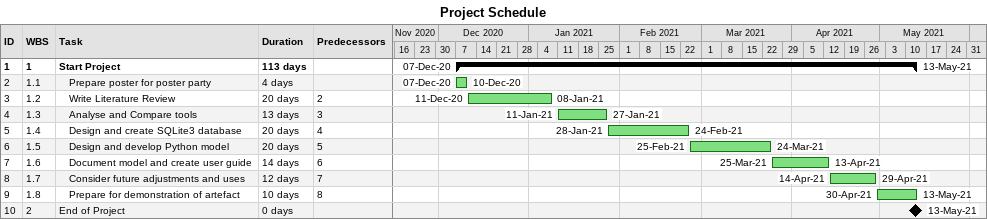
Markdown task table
Project Schedule

| ID | WBS | Task | Duration | Start | Finish | Predecessors |
|---|---|---|---|---|---|---|
| 1 | 1 | **Start Project** | 113d | 2020-12-07 | 2021-05-13 |  |
| 2 | 1.1 | Prepare poster for poster party | 4d | 2020-12-07 | 2020-12-10 |  |
| 3 | 1.2 | Write Literature Review | 20d | 2020-12-11 | 2021-01-08 | 2 |
| 4 | 1.3 | Analyse and Compare tools | 13d | 2021-01-11 | 2021-01-27 | 3 |
| 5 | 1.4 | Design and create SQLite3 database | 20d | 2021-01-28 | 2021-02-24 | 4 |
| 6 | 1.5 | Design and develop Python model | 20d | 2021-02-25 | 2021-03-24 | 5 |
| 7 | 1.6 | Document model and create user guide | 14d | 2021-03-25 | 2021-04-13 | 6 |
| 8 | 1.7 | Consider future adjustments and uses | 12d | 2021-04-14 | 2021-04-29 | 7 |
| 9 | 1.8 | Prepare for demonstration of artefact | 10d | 2021-04-30 | 2021-05-13 | 8 |
| 10 | 2 | End of Project | 0d | 2021-05-13 | 2021-05-13 |  |
